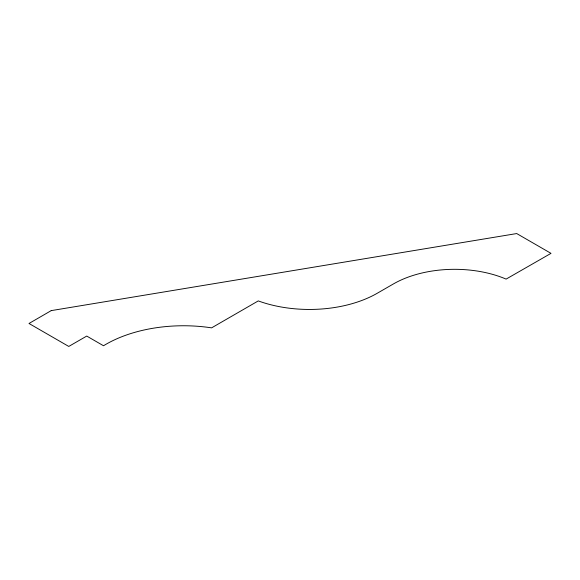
<?xml version="1.0" encoding="UTF-8"?>
<svg xmlns="http://www.w3.org/2000/svg" width="580" height="580" viewBox="0 0 580 580"><rect width="100%" height="100%" fill="white"/><g stroke="black" fill="none" stroke-linecap="round" stroke-linejoin="round"><path stroke-width="0.87" d="M51.228 310.619L29 323.481L68.766 346.441L86.739 336.067L103.516 345.752A109.787 63.387 0 0 1 211.599 327.86L258.267 300.911A95.961 55.404 0 0 0 377.232 293.262L393.45 283.924A86.616 50.003 0 0 1 506.108 279.103L551 253.358L516.715 233.559L51.228 310.619"/></g></svg>
